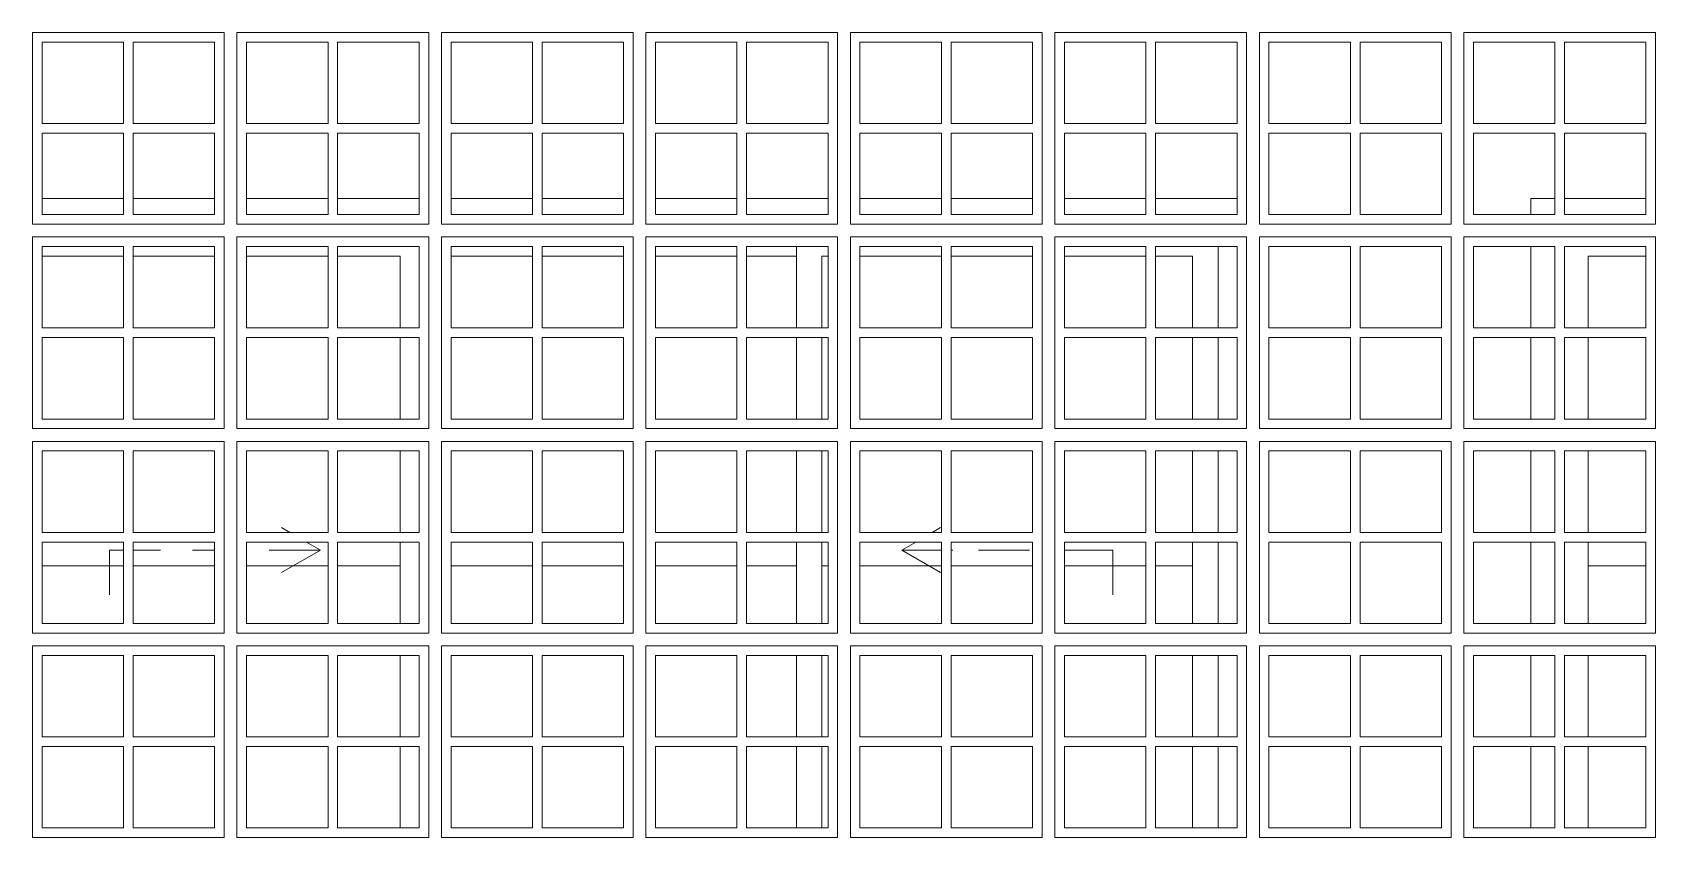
# Model space of a CAD drawing. Header units: metres. Extents: x -77 to 95, y 0 to 9.
# Drawn here: x -63.614 to -61.074, y 1.3 to 2.56 of the extents above; entities that cross this region are included whole.
import ezdxf

# ---------------------------------------------------------------- set-up
doc = ezdxf.new("R2010")
doc.units = ezdxf.units.M
doc.header["$MEASUREMENT"] = 0
doc.layers.add('Janelas Archicad_Caneta_No__241', color=7, linetype='Continuous', lineweight=13)
doc.layers.add('Janelas Archicad_Caneta_No__43', color=44, linetype='Continuous', lineweight=0)
doc.layers.add('Janelas Archicad_Caneta_No__9', color=7, linetype='Continuous', lineweight=5, true_color=0x020202)
doc.layers.add('Janelas Archicad_Caneta_No__97', color=7, linetype='Continuous', lineweight=5, true_color=0x6b6b6b)

msp = doc.modelspace()

# ---------------------------------------------------------------- linework, layer by layer
at = {"layer": 'Janelas Archicad_Caneta_No__241', "color": 7, "linetype": 'Continuous', "lineweight": 13}
for p, q in [((-63.599, 2.3), (-63.4715, 2.3)), ((-63.4565, 2.3), (-63.329, 2.3)), ((-63.279, 2.3), (-63.1515, 2.3)), ((-63.1365, 2.3), (-63.009, 2.3)), ((-62.959, 2.3), (-62.8315, 2.3)), ((-62.8165, 2.3), (-62.689, 2.3)), ((-62.639, 2.3), (-62.5115, 2.3)), ((-62.4965, 2.3), (-62.369, 2.3)), ((-62.319, 2.3), (-62.1915, 2.3)), ((-62.1765, 2.3), (-62.049, 2.3)), ((-61.999, 2.3), (-61.8715, 2.3)), ((-61.8565, 2.3), (-61.729, 2.3)), ((-61.2693, 2.275), (-61.2693, 2.3)), ((-61.2693, 2.3), (-61.2315, 2.3)), ((-61.2165, 2.3), (-61.089, 2.3)), ((-61.2693, 2.0975), (-61.2693, 2.225)), ((-61.2693, 1.955), (-61.2693, 2.0825)), ((-61.2693, 1.7775), (-61.2693, 1.905)), ((-61.2693, 1.635), (-61.2693, 1.7625)), ((-61.2693, 1.4575), (-61.2693, 1.585)), ((-61.2693, 1.315), (-61.2693, 1.4425))]:
    msp.add_line(p, q, dxfattribs=at)
at = {"layer": 'Janelas Archicad_Caneta_No__43', "color": 44, "linetype": 'Continuous', "lineweight": 0}
for p, q in [((-63.314, 2.56), (-63.614, 2.56)), ((-63.614, 2.56), (-63.614, 2.26)), ((-63.599, 2.4175), (-63.599, 2.545)), ((-63.599, 2.545), (-63.4715, 2.545)), ((-63.4715, 2.545), (-63.4715, 2.4175)), ((-63.4565, 2.4175), (-63.4565, 2.545)), ((-63.4565, 2.545), (-63.329, 2.545)), ((-63.329, 2.545), (-63.329, 2.4175)), ((-63.314, 2.26), (-63.314, 2.56)), ((-62.994, 2.56), (-63.294, 2.56)), ((-63.294, 2.56), (-63.294, 2.26)), ((-63.279, 2.4175), (-63.279, 2.545)), ((-63.279, 2.545), (-63.1515, 2.545)), ((-63.1515, 2.545), (-63.1515, 2.4175)), ((-63.1365, 2.4175), (-63.1365, 2.545)), ((-63.1365, 2.545), (-63.009, 2.545)), ((-63.009, 2.545), (-63.009, 2.4175)), ((-62.994, 2.26), (-62.994, 2.56)), ((-62.674, 2.56), (-62.974, 2.56)), ((-62.974, 2.56), (-62.974, 2.26)), ((-62.959, 2.4175), (-62.959, 2.545)), ((-62.959, 2.545), (-62.8315, 2.545)), ((-62.8315, 2.545), (-62.8315, 2.4175)), ((-62.8165, 2.4175), (-62.8165, 2.545)), ((-62.8165, 2.545), (-62.689, 2.545)), ((-62.689, 2.545), (-62.689, 2.4175)), ((-62.674, 2.26), (-62.674, 2.56)), ((-62.354, 2.56), (-62.654, 2.56)), ((-62.654, 2.56), (-62.654, 2.26)), ((-62.639, 2.4175), (-62.639, 2.545)), ((-62.639, 2.545), (-62.5115, 2.545)), ((-62.5115, 2.545), (-62.5115, 2.4175)), ((-62.4965, 2.4175), (-62.4965, 2.545)), ((-62.4965, 2.545), (-62.369, 2.545)), ((-62.369, 2.545), (-62.369, 2.4175)), ((-62.354, 2.26), (-62.354, 2.56)), ((-62.034, 2.56), (-62.334, 2.56)), ((-62.334, 2.56), (-62.334, 2.26)), ((-62.319, 2.4175), (-62.319, 2.545)), ((-62.319, 2.545), (-62.1915, 2.545)), ((-62.1915, 2.545), (-62.1915, 2.4175)), ((-62.1765, 2.4175), (-62.1765, 2.545)), ((-62.1765, 2.545), (-62.049, 2.545)), ((-62.049, 2.545), (-62.049, 2.4175)), ((-62.034, 2.26), (-62.034, 2.56)), ((-61.714, 2.56), (-62.014, 2.56)), ((-62.014, 2.56), (-62.014, 2.26)), ((-61.999, 2.4175), (-61.999, 2.545)), ((-61.999, 2.545), (-61.8715, 2.545)), ((-61.8715, 2.545), (-61.8715, 2.4175)), ((-61.8565, 2.4175), (-61.8565, 2.545)), ((-61.8565, 2.545), (-61.729, 2.545)), ((-61.729, 2.545), (-61.729, 2.4175)), ((-61.714, 2.26), (-61.714, 2.56)), ((-61.394, 2.56), (-61.694, 2.56)), ((-61.694, 2.56), (-61.694, 2.26)), ((-61.679, 2.4175), (-61.679, 2.545)), ((-61.679, 2.545), (-61.5515, 2.545)), ((-61.5515, 2.545), (-61.5515, 2.4175)), ((-61.5365, 2.4175), (-61.5365, 2.545)), ((-61.5365, 2.545), (-61.409, 2.545)), ((-61.409, 2.545), (-61.409, 2.4175)), ((-61.394, 2.26), (-61.394, 2.56)), ((-61.074, 2.56), (-61.374, 2.56)), ((-61.374, 2.56), (-61.374, 2.26)), ((-61.359, 2.4175), (-61.359, 2.545)), ((-61.359, 2.545), (-61.2315, 2.545)), ((-61.2315, 2.545), (-61.2315, 2.4175)), ((-61.2165, 2.4175), (-61.2165, 2.545)), ((-61.2165, 2.545), (-61.089, 2.545)), ((-61.089, 2.545), (-61.089, 2.4175)), ((-61.074, 2.26), (-61.074, 2.56)), ((-63.4715, 2.4175), (-63.599, 2.4175)), ((-63.329, 2.4175), (-63.4565, 2.4175)), ((-63.1515, 2.4175), (-63.279, 2.4175)), ((-63.009, 2.4175), (-63.1365, 2.4175)), ((-62.8315, 2.4175), (-62.959, 2.4175)), ((-62.689, 2.4175), (-62.8165, 2.4175)), ((-62.5115, 2.4175), (-62.639, 2.4175)), ((-62.369, 2.4175), (-62.4965, 2.4175)), ((-62.1915, 2.4175), (-62.319, 2.4175)), ((-62.049, 2.4175), (-62.1765, 2.4175)), ((-61.8715, 2.4175), (-61.999, 2.4175)), ((-61.729, 2.4175), (-61.8565, 2.4175)), ((-61.5515, 2.4175), (-61.679, 2.4175)), ((-61.409, 2.4175), (-61.5365, 2.4175)), ((-61.2315, 2.4175), (-61.359, 2.4175)), ((-61.089, 2.4175), (-61.2165, 2.4175)), ((-63.599, 2.275), (-63.599, 2.4025)), ((-63.599, 2.4025), (-63.4715, 2.4025)), ((-63.4715, 2.4025), (-63.4715, 2.275)), ((-63.4565, 2.275), (-63.4565, 2.4025)), ((-63.4565, 2.4025), (-63.329, 2.4025)), ((-63.329, 2.4025), (-63.329, 2.275)), ((-63.279, 2.275), (-63.279, 2.4025)), ((-63.279, 2.4025), (-63.1515, 2.4025)), ((-63.1515, 2.4025), (-63.1515, 2.275)), ((-63.1365, 2.275), (-63.1365, 2.4025)), ((-63.1365, 2.4025), (-63.009, 2.4025)), ((-63.009, 2.4025), (-63.009, 2.275)), ((-62.959, 2.275), (-62.959, 2.4025)), ((-62.959, 2.4025), (-62.8315, 2.4025)), ((-62.8315, 2.4025), (-62.8315, 2.275)), ((-62.8165, 2.275), (-62.8165, 2.4025)), ((-62.8165, 2.4025), (-62.689, 2.4025)), ((-62.689, 2.4025), (-62.689, 2.275)), ((-62.639, 2.275), (-62.639, 2.4025)), ((-62.639, 2.4025), (-62.5115, 2.4025)), ((-62.5115, 2.4025), (-62.5115, 2.275)), ((-62.4965, 2.275), (-62.4965, 2.4025)), ((-62.4965, 2.4025), (-62.369, 2.4025)), ((-62.369, 2.4025), (-62.369, 2.275)), ((-62.319, 2.275), (-62.319, 2.4025)), ((-62.319, 2.4025), (-62.1915, 2.4025)), ((-62.1915, 2.4025), (-62.1915, 2.275)), ((-62.1765, 2.275), (-62.1765, 2.4025)), ((-62.1765, 2.4025), (-62.049, 2.4025)), ((-62.049, 2.4025), (-62.049, 2.275)), ((-61.999, 2.275), (-61.999, 2.4025)), ((-61.999, 2.4025), (-61.8715, 2.4025)), ((-61.8715, 2.4025), (-61.8715, 2.275)), ((-61.8565, 2.275), (-61.8565, 2.4025)), ((-61.8565, 2.4025), (-61.729, 2.4025)), ((-61.729, 2.4025), (-61.729, 2.275)), ((-61.679, 2.275), (-61.679, 2.4025)), ((-61.679, 2.4025), (-61.5515, 2.4025)), ((-61.5515, 2.4025), (-61.5515, 2.275)), ((-61.5365, 2.275), (-61.5365, 2.4025)), ((-61.5365, 2.4025), (-61.409, 2.4025)), ((-61.409, 2.4025), (-61.409, 2.275)), ((-61.359, 2.275), (-61.359, 2.4025)), ((-61.359, 2.4025), (-61.2315, 2.4025)), ((-61.2315, 2.4025), (-61.2315, 2.275)), ((-61.2165, 2.275), (-61.2165, 2.4025)), ((-61.2165, 2.4025), (-61.089, 2.4025)), ((-61.089, 2.4025), (-61.089, 2.275)), ((-63.4715, 2.275), (-63.599, 2.275)), ((-63.329, 2.275), (-63.4565, 2.275)), ((-63.1515, 2.275), (-63.279, 2.275)), ((-63.009, 2.275), (-63.1365, 2.275)), ((-62.8315, 2.275), (-62.959, 2.275)), ((-62.689, 2.275), (-62.8165, 2.275)), ((-62.5115, 2.275), (-62.639, 2.275)), ((-62.369, 2.275), (-62.4965, 2.275)), ((-62.1915, 2.275), (-62.319, 2.275)), ((-62.049, 2.275), (-62.1765, 2.275)), ((-61.8715, 2.275), (-61.999, 2.275)), ((-61.729, 2.275), (-61.8565, 2.275)), ((-61.5515, 2.275), (-61.679, 2.275)), ((-61.409, 2.275), (-61.5365, 2.275)), ((-61.2315, 2.275), (-61.359, 2.275)), ((-61.089, 2.275), (-61.2165, 2.275)), ((-63.614, 2.26), (-63.314, 2.26)), ((-63.314, 2.24), (-63.614, 2.24)), ((-63.614, 2.24), (-63.614, 1.94)), ((-63.314, 1.94), (-63.314, 2.24)), ((-63.294, 2.26), (-62.994, 2.26)), ((-62.994, 2.24), (-63.294, 2.24)), ((-63.294, 2.24), (-63.294, 1.94)), ((-62.994, 1.94), (-62.994, 2.24)), ((-62.974, 2.26), (-62.674, 2.26)), ((-62.674, 2.24), (-62.974, 2.24)), ((-62.974, 2.24), (-62.974, 1.94)), ((-62.674, 1.94), (-62.674, 2.24)), ((-62.654, 2.26), (-62.354, 2.26)), ((-62.354, 2.24), (-62.654, 2.24)), ((-62.654, 2.24), (-62.654, 1.94)), ((-62.354, 1.94), (-62.354, 2.24)), ((-62.334, 2.26), (-62.034, 2.26)), ((-62.034, 2.24), (-62.334, 2.24)), ((-62.334, 2.24), (-62.334, 1.94)), ((-62.034, 1.94), (-62.034, 2.24)), ((-62.014, 2.26), (-61.714, 2.26)), ((-61.714, 2.24), (-62.014, 2.24)), ((-62.014, 2.24), (-62.014, 1.94)), ((-61.714, 1.94), (-61.714, 2.24)), ((-61.694, 2.26), (-61.394, 2.26)), ((-61.394, 2.24), (-61.694, 2.24)), ((-61.694, 2.24), (-61.694, 1.94)), ((-61.394, 1.94), (-61.394, 2.24)), ((-61.374, 2.26), (-61.074, 2.26)), ((-61.074, 2.24), (-61.374, 2.24)), ((-61.374, 2.24), (-61.374, 1.94)), ((-61.074, 1.94), (-61.074, 2.24)), ((-63.599, 2.0975), (-63.599, 2.225)), ((-63.599, 2.225), (-63.4715, 2.225)), ((-63.4715, 2.225), (-63.4715, 2.0975)), ((-63.4565, 2.0975), (-63.4565, 2.225)), ((-63.4565, 2.225), (-63.329, 2.225)), ((-63.329, 2.225), (-63.329, 2.0975)), ((-63.279, 2.0975), (-63.279, 2.225)), ((-63.279, 2.225), (-63.1515, 2.225)), ((-63.1515, 2.225), (-63.1515, 2.0975)), ((-63.1365, 2.0975), (-63.1365, 2.225)), ((-63.1365, 2.225), (-63.009, 2.225)), ((-63.009, 2.225), (-63.009, 2.0975)), ((-62.959, 2.0975), (-62.959, 2.225)), ((-62.959, 2.225), (-62.8315, 2.225)), ((-62.8315, 2.225), (-62.8315, 2.0975)), ((-62.8165, 2.0975), (-62.8165, 2.225)), ((-62.8165, 2.225), (-62.689, 2.225)), ((-62.689, 2.225), (-62.689, 2.0975)), ((-62.639, 2.0975), (-62.639, 2.225)), ((-62.639, 2.225), (-62.5115, 2.225)), ((-62.5115, 2.225), (-62.5115, 2.0975)), ((-62.4965, 2.0975), (-62.4965, 2.225)), ((-62.4965, 2.225), (-62.369, 2.225)), ((-62.369, 2.225), (-62.369, 2.0975)), ((-62.319, 2.0975), (-62.319, 2.225)), ((-62.319, 2.225), (-62.1915, 2.225)), ((-62.1915, 2.225), (-62.1915, 2.0975)), ((-62.1765, 2.0975), (-62.1765, 2.225)), ((-62.1765, 2.225), (-62.049, 2.225)), ((-62.049, 2.225), (-62.049, 2.0975)), ((-61.999, 2.0975), (-61.999, 2.225)), ((-61.999, 2.225), (-61.8715, 2.225)), ((-61.8715, 2.225), (-61.8715, 2.0975)), ((-61.8565, 2.0975), (-61.8565, 2.225)), ((-61.8565, 2.225), (-61.729, 2.225)), ((-61.729, 2.225), (-61.729, 2.0975)), ((-61.679, 2.0975), (-61.679, 2.225)), ((-61.679, 2.225), (-61.5515, 2.225)), ((-61.5515, 2.225), (-61.5515, 2.0975)), ((-61.5365, 2.0975), (-61.5365, 2.225)), ((-61.5365, 2.225), (-61.409, 2.225)), ((-61.409, 2.225), (-61.409, 2.0975)), ((-61.359, 2.0975), (-61.359, 2.225)), ((-61.359, 2.225), (-61.2315, 2.225)), ((-61.2315, 2.225), (-61.2315, 2.0975)), ((-61.2165, 2.0975), (-61.2165, 2.225)), ((-61.2165, 2.225), (-61.089, 2.225)), ((-61.089, 2.225), (-61.089, 2.0975)), ((-63.4715, 2.0975), (-63.599, 2.0975)), ((-63.329, 2.0975), (-63.4565, 2.0975)), ((-63.1515, 2.0975), (-63.279, 2.0975)), ((-63.009, 2.0975), (-63.1365, 2.0975)), ((-62.8315, 2.0975), (-62.959, 2.0975)), ((-62.689, 2.0975), (-62.8165, 2.0975)), ((-62.5115, 2.0975), (-62.639, 2.0975)), ((-62.369, 2.0975), (-62.4965, 2.0975)), ((-62.1915, 2.0975), (-62.319, 2.0975)), ((-62.049, 2.0975), (-62.1765, 2.0975)), ((-61.8715, 2.0975), (-61.999, 2.0975)), ((-61.729, 2.0975), (-61.8565, 2.0975)), ((-61.5515, 2.0975), (-61.679, 2.0975)), ((-61.409, 2.0975), (-61.5365, 2.0975)), ((-61.2315, 2.0975), (-61.359, 2.0975)), ((-61.089, 2.0975), (-61.2165, 2.0975)), ((-63.599, 1.955), (-63.599, 2.0825)), ((-63.599, 2.0825), (-63.4715, 2.0825)), ((-63.4715, 2.0825), (-63.4715, 1.955)), ((-63.4565, 1.955), (-63.4565, 2.0825)), ((-63.4565, 2.0825), (-63.329, 2.0825)), ((-63.329, 2.0825), (-63.329, 1.955)), ((-63.279, 1.955), (-63.279, 2.0825)), ((-63.279, 2.0825), (-63.1515, 2.0825)), ((-63.1515, 2.0825), (-63.1515, 1.955)), ((-63.1365, 1.955), (-63.1365, 2.0825)), ((-63.1365, 2.0825), (-63.009, 2.0825)), ((-63.009, 2.0825), (-63.009, 1.955)), ((-62.959, 1.955), (-62.959, 2.0825)), ((-62.959, 2.0825), (-62.8315, 2.0825)), ((-62.8315, 2.0825), (-62.8315, 1.955)), ((-62.8165, 1.955), (-62.8165, 2.0825)), ((-62.8165, 2.0825), (-62.689, 2.0825)), ((-62.689, 2.0825), (-62.689, 1.955)), ((-62.639, 1.955), (-62.639, 2.0825)), ((-62.639, 2.0825), (-62.5115, 2.0825)), ((-62.5115, 2.0825), (-62.5115, 1.955)), ((-62.4965, 1.955), (-62.4965, 2.0825)), ((-62.4965, 2.0825), (-62.369, 2.0825)), ((-62.369, 2.0825), (-62.369, 1.955)), ((-62.319, 1.955), (-62.319, 2.0825)), ((-62.319, 2.0825), (-62.1915, 2.0825)), ((-62.1915, 2.0825), (-62.1915, 1.955)), ((-62.1765, 1.955), (-62.1765, 2.0825)), ((-62.1765, 2.0825), (-62.049, 2.0825)), ((-62.049, 2.0825), (-62.049, 1.955)), ((-61.999, 1.955), (-61.999, 2.0825)), ((-61.999, 2.0825), (-61.8715, 2.0825)), ((-61.8715, 2.0825), (-61.8715, 1.955)), ((-61.8565, 1.955), (-61.8565, 2.0825)), ((-61.8565, 2.0825), (-61.729, 2.0825)), ((-61.729, 2.0825), (-61.729, 1.955)), ((-61.679, 1.955), (-61.679, 2.0825)), ((-61.679, 2.0825), (-61.5515, 2.0825)), ((-61.5515, 2.0825), (-61.5515, 1.955)), ((-61.5365, 1.955), (-61.5365, 2.0825)), ((-61.5365, 2.0825), (-61.409, 2.0825)), ((-61.409, 2.0825), (-61.409, 1.955)), ((-61.359, 1.955), (-61.359, 2.0825)), ((-61.359, 2.0825), (-61.2315, 2.0825)), ((-61.2315, 2.0825), (-61.2315, 1.955)), ((-61.2165, 1.955), (-61.2165, 2.0825)), ((-61.2165, 2.0825), (-61.089, 2.0825)), ((-61.089, 2.0825), (-61.089, 1.955)), ((-63.614, 1.94), (-63.314, 1.94)), ((-63.4715, 1.955), (-63.599, 1.955)), ((-63.329, 1.955), (-63.4565, 1.955)), ((-63.294, 1.94), (-62.994, 1.94)), ((-63.1515, 1.955), (-63.279, 1.955)), ((-63.009, 1.955), (-63.1365, 1.955)), ((-62.974, 1.94), (-62.674, 1.94)), ((-62.8315, 1.955), (-62.959, 1.955)), ((-62.689, 1.955), (-62.8165, 1.955)), ((-62.654, 1.94), (-62.354, 1.94)), ((-62.5115, 1.955), (-62.639, 1.955)), ((-62.369, 1.955), (-62.4965, 1.955)), ((-62.334, 1.94), (-62.034, 1.94)), ((-62.1915, 1.955), (-62.319, 1.955)), ((-62.049, 1.955), (-62.1765, 1.955)), ((-62.014, 1.94), (-61.714, 1.94)), ((-61.8715, 1.955), (-61.999, 1.955)), ((-61.729, 1.955), (-61.8565, 1.955)), ((-61.694, 1.94), (-61.394, 1.94)), ((-61.5515, 1.955), (-61.679, 1.955)), ((-61.409, 1.955), (-61.5365, 1.955)), ((-61.374, 1.94), (-61.074, 1.94)), ((-61.2315, 1.955), (-61.359, 1.955)), ((-61.089, 1.955), (-61.2165, 1.955)), ((-63.314, 1.92), (-63.614, 1.92)), ((-63.614, 1.92), (-63.614, 1.62)), ((-63.599, 1.7775), (-63.599, 1.905)), ((-63.599, 1.905), (-63.4715, 1.905)), ((-63.4715, 1.905), (-63.4715, 1.7775)), ((-63.4565, 1.7775), (-63.4565, 1.905)), ((-63.4565, 1.905), (-63.329, 1.905)), ((-63.329, 1.905), (-63.329, 1.7775)), ((-63.314, 1.62), (-63.314, 1.92)), ((-62.994, 1.92), (-63.294, 1.92)), ((-63.294, 1.92), (-63.294, 1.62)), ((-63.279, 1.7775), (-63.279, 1.905)), ((-63.279, 1.905), (-63.1515, 1.905)), ((-63.1515, 1.905), (-63.1515, 1.7775)), ((-63.1365, 1.7775), (-63.1365, 1.905)), ((-63.1365, 1.905), (-63.009, 1.905)), ((-63.009, 1.905), (-63.009, 1.7775)), ((-62.994, 1.62), (-62.994, 1.92)), ((-62.674, 1.92), (-62.974, 1.92)), ((-62.974, 1.92), (-62.974, 1.62)), ((-62.959, 1.7775), (-62.959, 1.905)), ((-62.959, 1.905), (-62.8315, 1.905)), ((-62.8315, 1.905), (-62.8315, 1.7775)), ((-62.8165, 1.7775), (-62.8165, 1.905)), ((-62.8165, 1.905), (-62.689, 1.905)), ((-62.689, 1.905), (-62.689, 1.7775)), ((-62.674, 1.62), (-62.674, 1.92)), ((-62.354, 1.92), (-62.654, 1.92)), ((-62.654, 1.92), (-62.654, 1.62)), ((-62.639, 1.7775), (-62.639, 1.905)), ((-62.639, 1.905), (-62.5115, 1.905)), ((-62.5115, 1.905), (-62.5115, 1.7775)), ((-62.4965, 1.7775), (-62.4965, 1.905)), ((-62.4965, 1.905), (-62.369, 1.905)), ((-62.369, 1.905), (-62.369, 1.7775)), ((-62.354, 1.62), (-62.354, 1.92)), ((-62.034, 1.92), (-62.334, 1.92)), ((-62.334, 1.92), (-62.334, 1.62)), ((-62.319, 1.7775), (-62.319, 1.905)), ((-62.319, 1.905), (-62.1915, 1.905)), ((-62.1915, 1.905), (-62.1915, 1.7775)), ((-62.1765, 1.7775), (-62.1765, 1.905)), ((-62.1765, 1.905), (-62.049, 1.905)), ((-62.049, 1.905), (-62.049, 1.7775)), ((-62.034, 1.62), (-62.034, 1.92)), ((-61.714, 1.92), (-62.014, 1.92)), ((-62.014, 1.92), (-62.014, 1.62)), ((-61.999, 1.7775), (-61.999, 1.905)), ((-61.999, 1.905), (-61.8715, 1.905)), ((-61.8715, 1.905), (-61.8715, 1.7775)), ((-61.8565, 1.7775), (-61.8565, 1.905)), ((-61.8565, 1.905), (-61.729, 1.905)), ((-61.729, 1.905), (-61.729, 1.7775)), ((-61.714, 1.62), (-61.714, 1.92)), ((-61.394, 1.92), (-61.694, 1.92)), ((-61.694, 1.92), (-61.694, 1.62)), ((-61.679, 1.7775), (-61.679, 1.905)), ((-61.679, 1.905), (-61.5515, 1.905)), ((-61.5515, 1.905), (-61.5515, 1.7775)), ((-61.5365, 1.7775), (-61.5365, 1.905)), ((-61.5365, 1.905), (-61.409, 1.905)), ((-61.409, 1.905), (-61.409, 1.7775)), ((-61.394, 1.62), (-61.394, 1.92)), ((-61.074, 1.92), (-61.374, 1.92)), ((-61.374, 1.92), (-61.374, 1.62)), ((-61.359, 1.7775), (-61.359, 1.905)), ((-61.359, 1.905), (-61.2315, 1.905)), ((-61.2315, 1.905), (-61.2315, 1.7775)), ((-61.2165, 1.7775), (-61.2165, 1.905)), ((-61.2165, 1.905), (-61.089, 1.905)), ((-61.089, 1.905), (-61.089, 1.7775)), ((-61.074, 1.62), (-61.074, 1.92)), ((-63.4715, 1.7775), (-63.599, 1.7775)), ((-63.599, 1.635), (-63.599, 1.7625)), ((-63.599, 1.7625), (-63.4715, 1.7625)), ((-63.4715, 1.7625), (-63.4715, 1.635)), ((-63.329, 1.7775), (-63.4565, 1.7775)), ((-63.4565, 1.635), (-63.4565, 1.7625)), ((-63.4565, 1.7625), (-63.329, 1.7625)), ((-63.329, 1.7625), (-63.329, 1.635)), ((-63.1515, 1.7775), (-63.279, 1.7775)), ((-63.279, 1.635), (-63.279, 1.7625)), ((-63.279, 1.7625), (-63.1515, 1.7625)), ((-63.1515, 1.7625), (-63.1515, 1.635)), ((-63.009, 1.7775), (-63.1365, 1.7775)), ((-63.1365, 1.635), (-63.1365, 1.7625)), ((-63.1365, 1.7625), (-63.009, 1.7625)), ((-63.009, 1.7625), (-63.009, 1.635)), ((-62.8315, 1.7775), (-62.959, 1.7775)), ((-62.959, 1.635), (-62.959, 1.7625)), ((-62.959, 1.7625), (-62.8315, 1.7625)), ((-62.8315, 1.7625), (-62.8315, 1.635)), ((-62.689, 1.7775), (-62.8165, 1.7775)), ((-62.8165, 1.635), (-62.8165, 1.7625)), ((-62.8165, 1.7625), (-62.689, 1.7625)), ((-62.689, 1.7625), (-62.689, 1.635)), ((-62.5115, 1.7775), (-62.639, 1.7775)), ((-62.639, 1.635), (-62.639, 1.7625)), ((-62.639, 1.7625), (-62.5115, 1.7625)), ((-62.5115, 1.7625), (-62.5115, 1.635)), ((-62.369, 1.7775), (-62.4965, 1.7775)), ((-62.4965, 1.635), (-62.4965, 1.7625)), ((-62.4965, 1.7625), (-62.369, 1.7625)), ((-62.369, 1.7625), (-62.369, 1.635)), ((-62.1915, 1.7775), (-62.319, 1.7775)), ((-62.319, 1.635), (-62.319, 1.7625)), ((-62.319, 1.7625), (-62.1915, 1.7625)), ((-62.1915, 1.7625), (-62.1915, 1.635)), ((-62.049, 1.7775), (-62.1765, 1.7775)), ((-62.1765, 1.635), (-62.1765, 1.7625)), ((-62.1765, 1.7625), (-62.049, 1.7625)), ((-62.049, 1.7625), (-62.049, 1.635)), ((-61.8715, 1.7775), (-61.999, 1.7775)), ((-61.999, 1.635), (-61.999, 1.7625)), ((-61.999, 1.7625), (-61.8715, 1.7625)), ((-61.8715, 1.7625), (-61.8715, 1.635)), ((-61.729, 1.7775), (-61.8565, 1.7775)), ((-61.8565, 1.635), (-61.8565, 1.7625)), ((-61.8565, 1.7625), (-61.729, 1.7625)), ((-61.729, 1.7625), (-61.729, 1.635)), ((-61.5515, 1.7775), (-61.679, 1.7775)), ((-61.679, 1.635), (-61.679, 1.7625)), ((-61.679, 1.7625), (-61.5515, 1.7625)), ((-61.5515, 1.7625), (-61.5515, 1.635)), ((-61.409, 1.7775), (-61.5365, 1.7775)), ((-61.5365, 1.635), (-61.5365, 1.7625)), ((-61.5365, 1.7625), (-61.409, 1.7625)), ((-61.409, 1.7625), (-61.409, 1.635)), ((-61.2315, 1.7775), (-61.359, 1.7775)), ((-61.359, 1.635), (-61.359, 1.7625)), ((-61.359, 1.7625), (-61.2315, 1.7625)), ((-61.2315, 1.7625), (-61.2315, 1.635)), ((-61.089, 1.7775), (-61.2165, 1.7775)), ((-61.2165, 1.635), (-61.2165, 1.7625)), ((-61.2165, 1.7625), (-61.089, 1.7625)), ((-61.089, 1.7625), (-61.089, 1.635)), ((-63.4715, 1.635), (-63.599, 1.635)), ((-63.329, 1.635), (-63.4565, 1.635)), ((-63.1515, 1.635), (-63.279, 1.635)), ((-63.009, 1.635), (-63.1365, 1.635)), ((-62.8315, 1.635), (-62.959, 1.635)), ((-62.689, 1.635), (-62.8165, 1.635)), ((-62.5115, 1.635), (-62.639, 1.635)), ((-62.369, 1.635), (-62.4965, 1.635)), ((-62.1915, 1.635), (-62.319, 1.635)), ((-62.049, 1.635), (-62.1765, 1.635)), ((-61.8715, 1.635), (-61.999, 1.635)), ((-61.729, 1.635), (-61.8565, 1.635)), ((-61.5515, 1.635), (-61.679, 1.635)), ((-61.409, 1.635), (-61.5365, 1.635)), ((-61.2315, 1.635), (-61.359, 1.635)), ((-61.089, 1.635), (-61.2165, 1.635)), ((-63.614, 1.62), (-63.314, 1.62)), ((-63.294, 1.62), (-62.994, 1.62)), ((-62.974, 1.62), (-62.674, 1.62)), ((-62.654, 1.62), (-62.354, 1.62)), ((-62.334, 1.62), (-62.034, 1.62)), ((-62.014, 1.62), (-61.714, 1.62)), ((-61.694, 1.62), (-61.394, 1.62)), ((-61.374, 1.62), (-61.074, 1.62)), ((-63.314, 1.6), (-63.614, 1.6)), ((-63.614, 1.6), (-63.614, 1.3)), ((-63.599, 1.4575), (-63.599, 1.585)), ((-63.599, 1.585), (-63.4715, 1.585)), ((-63.4715, 1.585), (-63.4715, 1.4575)), ((-63.4565, 1.4575), (-63.4565, 1.585)), ((-63.4565, 1.585), (-63.329, 1.585)), ((-63.329, 1.585), (-63.329, 1.4575)), ((-63.314, 1.3), (-63.314, 1.6)), ((-62.994, 1.6), (-63.294, 1.6)), ((-63.294, 1.6), (-63.294, 1.3)), ((-63.279, 1.4575), (-63.279, 1.585)), ((-63.279, 1.585), (-63.1515, 1.585)), ((-63.1515, 1.585), (-63.1515, 1.4575)), ((-63.1365, 1.4575), (-63.1365, 1.585)), ((-63.1365, 1.585), (-63.009, 1.585)), ((-63.009, 1.585), (-63.009, 1.4575)), ((-62.994, 1.3), (-62.994, 1.6)), ((-62.674, 1.6), (-62.974, 1.6)), ((-62.974, 1.6), (-62.974, 1.3)), ((-62.959, 1.4575), (-62.959, 1.585)), ((-62.959, 1.585), (-62.8315, 1.585)), ((-62.8315, 1.585), (-62.8315, 1.4575)), ((-62.8165, 1.4575), (-62.8165, 1.585)), ((-62.8165, 1.585), (-62.689, 1.585)), ((-62.689, 1.585), (-62.689, 1.4575)), ((-62.674, 1.3), (-62.674, 1.6)), ((-62.354, 1.6), (-62.654, 1.6)), ((-62.654, 1.6), (-62.654, 1.3)), ((-62.639, 1.4575), (-62.639, 1.585)), ((-62.639, 1.585), (-62.5115, 1.585)), ((-62.5115, 1.585), (-62.5115, 1.4575)), ((-62.4965, 1.4575), (-62.4965, 1.585)), ((-62.4965, 1.585), (-62.369, 1.585)), ((-62.369, 1.585), (-62.369, 1.4575)), ((-62.354, 1.3), (-62.354, 1.6)), ((-62.034, 1.6), (-62.334, 1.6)), ((-62.334, 1.6), (-62.334, 1.3)), ((-62.319, 1.4575), (-62.319, 1.585)), ((-62.319, 1.585), (-62.1915, 1.585)), ((-62.1915, 1.585), (-62.1915, 1.4575)), ((-62.1765, 1.4575), (-62.1765, 1.585)), ((-62.1765, 1.585), (-62.049, 1.585)), ((-62.049, 1.585), (-62.049, 1.4575)), ((-62.034, 1.3), (-62.034, 1.6)), ((-61.714, 1.6), (-62.014, 1.6)), ((-62.014, 1.6), (-62.014, 1.3)), ((-61.999, 1.4575), (-61.999, 1.585)), ((-61.999, 1.585), (-61.8715, 1.585)), ((-61.8715, 1.585), (-61.8715, 1.4575)), ((-61.8565, 1.4575), (-61.8565, 1.585)), ((-61.8565, 1.585), (-61.729, 1.585)), ((-61.729, 1.585), (-61.729, 1.4575)), ((-61.714, 1.3), (-61.714, 1.6)), ((-61.394, 1.6), (-61.694, 1.6)), ((-61.694, 1.6), (-61.694, 1.3)), ((-61.679, 1.4575), (-61.679, 1.585)), ((-61.679, 1.585), (-61.5515, 1.585)), ((-61.5515, 1.585), (-61.5515, 1.4575)), ((-61.5365, 1.4575), (-61.5365, 1.585)), ((-61.5365, 1.585), (-61.409, 1.585)), ((-61.409, 1.585), (-61.409, 1.4575)), ((-61.394, 1.3), (-61.394, 1.6)), ((-61.074, 1.6), (-61.374, 1.6)), ((-61.374, 1.6), (-61.374, 1.3)), ((-61.359, 1.4575), (-61.359, 1.585)), ((-61.359, 1.585), (-61.2315, 1.585)), ((-61.2315, 1.585), (-61.2315, 1.4575)), ((-61.2165, 1.4575), (-61.2165, 1.585)), ((-61.2165, 1.585), (-61.089, 1.585)), ((-61.089, 1.585), (-61.089, 1.4575)), ((-61.074, 1.3), (-61.074, 1.6)), ((-63.4715, 1.4575), (-63.599, 1.4575)), ((-63.329, 1.4575), (-63.4565, 1.4575)), ((-63.1515, 1.4575), (-63.279, 1.4575)), ((-63.009, 1.4575), (-63.1365, 1.4575)), ((-62.8315, 1.4575), (-62.959, 1.4575)), ((-62.689, 1.4575), (-62.8165, 1.4575)), ((-62.5115, 1.4575), (-62.639, 1.4575)), ((-62.369, 1.4575), (-62.4965, 1.4575)), ((-62.1915, 1.4575), (-62.319, 1.4575)), ((-62.049, 1.4575), (-62.1765, 1.4575)), ((-61.8715, 1.4575), (-61.999, 1.4575)), ((-61.729, 1.4575), (-61.8565, 1.4575)), ((-61.5515, 1.4575), (-61.679, 1.4575)), ((-61.409, 1.4575), (-61.5365, 1.4575)), ((-61.2315, 1.4575), (-61.359, 1.4575)), ((-61.089, 1.4575), (-61.2165, 1.4575)), ((-63.599, 1.315), (-63.599, 1.4425)), ((-63.599, 1.4425), (-63.4715, 1.4425)), ((-63.4715, 1.4425), (-63.4715, 1.315)), ((-63.4565, 1.315), (-63.4565, 1.4425)), ((-63.4565, 1.4425), (-63.329, 1.4425)), ((-63.329, 1.4425), (-63.329, 1.315)), ((-63.279, 1.315), (-63.279, 1.4425)), ((-63.279, 1.4425), (-63.1515, 1.4425)), ((-63.1515, 1.4425), (-63.1515, 1.315)), ((-63.1365, 1.315), (-63.1365, 1.4425)), ((-63.1365, 1.4425), (-63.009, 1.4425)), ((-63.009, 1.4425), (-63.009, 1.315)), ((-62.959, 1.315), (-62.959, 1.4425)), ((-62.959, 1.4425), (-62.8315, 1.4425)), ((-62.8315, 1.4425), (-62.8315, 1.315)), ((-62.8165, 1.315), (-62.8165, 1.4425)), ((-62.8165, 1.4425), (-62.689, 1.4425)), ((-62.689, 1.4425), (-62.689, 1.315)), ((-62.639, 1.315), (-62.639, 1.4425)), ((-62.639, 1.4425), (-62.5115, 1.4425)), ((-62.5115, 1.4425), (-62.5115, 1.315)), ((-62.4965, 1.315), (-62.4965, 1.4425)), ((-62.4965, 1.4425), (-62.369, 1.4425)), ((-62.369, 1.4425), (-62.369, 1.315)), ((-62.319, 1.315), (-62.319, 1.4425)), ((-62.319, 1.4425), (-62.1915, 1.4425)), ((-62.1915, 1.4425), (-62.1915, 1.315)), ((-62.1765, 1.315), (-62.1765, 1.4425)), ((-62.1765, 1.4425), (-62.049, 1.4425)), ((-62.049, 1.4425), (-62.049, 1.315)), ((-61.999, 1.315), (-61.999, 1.4425)), ((-61.999, 1.4425), (-61.8715, 1.4425)), ((-61.8715, 1.4425), (-61.8715, 1.315)), ((-61.8565, 1.315), (-61.8565, 1.4425)), ((-61.8565, 1.4425), (-61.729, 1.4425)), ((-61.729, 1.4425), (-61.729, 1.315)), ((-61.679, 1.315), (-61.679, 1.4425)), ((-61.679, 1.4425), (-61.5515, 1.4425)), ((-61.5515, 1.4425), (-61.5515, 1.315)), ((-61.5365, 1.315), (-61.5365, 1.4425)), ((-61.5365, 1.4425), (-61.409, 1.4425)), ((-61.409, 1.4425), (-61.409, 1.315)), ((-61.359, 1.315), (-61.359, 1.4425)), ((-61.359, 1.4425), (-61.2315, 1.4425)), ((-61.2315, 1.4425), (-61.2315, 1.315)), ((-61.2165, 1.315), (-61.2165, 1.4425)), ((-61.2165, 1.4425), (-61.089, 1.4425)), ((-61.089, 1.4425), (-61.089, 1.315)), ((-63.614, 1.3), (-63.314, 1.3)), ((-63.4715, 1.315), (-63.599, 1.315)), ((-63.329, 1.315), (-63.4565, 1.315)), ((-63.294, 1.3), (-62.994, 1.3)), ((-63.1515, 1.315), (-63.279, 1.315)), ((-63.009, 1.315), (-63.1365, 1.315)), ((-62.974, 1.3), (-62.674, 1.3)), ((-62.8315, 1.315), (-62.959, 1.315)), ((-62.689, 1.315), (-62.8165, 1.315)), ((-62.654, 1.3), (-62.354, 1.3)), ((-62.5115, 1.315), (-62.639, 1.315)), ((-62.369, 1.315), (-62.4965, 1.315)), ((-62.334, 1.3), (-62.034, 1.3)), ((-62.1915, 1.315), (-62.319, 1.315)), ((-62.049, 1.315), (-62.1765, 1.315)), ((-62.014, 1.3), (-61.714, 1.3)), ((-61.8715, 1.315), (-61.999, 1.315)), ((-61.729, 1.315), (-61.8565, 1.315)), ((-61.694, 1.3), (-61.394, 1.3)), ((-61.5515, 1.315), (-61.679, 1.315)), ((-61.409, 1.315), (-61.5365, 1.315)), ((-61.374, 1.3), (-61.074, 1.3)), ((-61.2315, 1.315), (-61.359, 1.315)), ((-61.089, 1.315), (-61.2165, 1.315))]:
    msp.add_line(p, q, dxfattribs=at)
at = {"layer": 'Janelas Archicad_Caneta_No__9', "color": 18, "linetype": 'Continuous', "lineweight": 5, "true_color": 0x020202}
for p, q in [((-63.599, 2.21), (-63.4715, 2.21)), ((-63.4565, 2.21), (-63.329, 2.21)), ((-63.279, 2.21), (-63.1515, 2.21)), ((-63.1365, 2.21), (-63.0385, 2.21)), ((-63.0385, 2.21), (-63.0385, 2.0975)), ((-62.959, 2.21), (-62.8315, 2.21)), ((-62.8165, 2.21), (-62.689, 2.21)), ((-62.639, 2.21), (-62.5115, 2.21)), ((-62.4965, 2.21), (-62.4185, 2.21)), ((-62.4185, 2.225), (-62.4185, 2.21)), ((-62.4185, 2.21), (-62.4185, 2.0975)), ((-62.3785, 2.0975), (-62.3785, 2.21)), ((-62.3785, 2.21), (-62.369, 2.21)), ((-62.319, 2.21), (-62.1915, 2.21)), ((-62.1765, 2.21), (-62.049, 2.21)), ((-61.999, 2.21), (-61.8715, 2.21)), ((-61.8565, 2.21), (-61.7985, 2.21)), ((-61.7985, 2.21), (-61.7985, 2.0975)), ((-61.7585, 2.21), (-61.7585, 2.225)), ((-61.7585, 2.0975), (-61.7585, 2.21)), ((-61.1793, 2.0975), (-61.1793, 2.21)), ((-61.1793, 2.21), (-61.089, 2.21)), ((-63.0385, 2.0825), (-63.0385, 1.955)), ((-62.4185, 2.0825), (-62.4185, 1.955)), ((-62.3785, 1.955), (-62.3785, 2.0825)), ((-61.7985, 2.0825), (-61.7985, 1.955)), ((-61.7585, 1.955), (-61.7585, 2.0825)), ((-61.1793, 1.955), (-61.1793, 2.0825)), ((-63.0385, 1.905), (-63.0385, 1.7775)), ((-62.4185, 1.905), (-62.4185, 1.7775)), ((-62.3785, 1.7775), (-62.3785, 1.905)), ((-61.7985, 1.905), (-61.7985, 1.7775)), ((-61.7585, 1.7775), (-61.7585, 1.905)), ((-61.1793, 1.7775), (-61.1793, 1.905)), ((-63.0385, 1.7625), (-63.0385, 1.635)), ((-62.4185, 1.7625), (-62.4185, 1.635)), ((-62.3785, 1.635), (-62.3785, 1.7625)), ((-61.7985, 1.7625), (-61.7985, 1.635)), ((-61.7585, 1.635), (-61.7585, 1.7625)), ((-61.1793, 1.635), (-61.1793, 1.7625)), ((-63.599, 1.725), (-63.4715, 1.725)), ((-63.4565, 1.725), (-63.329, 1.725)), ((-63.279, 1.725), (-63.1515, 1.725)), ((-63.1365, 1.725), (-63.0385, 1.725)), ((-62.959, 1.725), (-62.8315, 1.725)), ((-62.8165, 1.725), (-62.689, 1.725)), ((-62.639, 1.725), (-62.5115, 1.725)), ((-62.4965, 1.725), (-62.4185, 1.725)), ((-62.3785, 1.725), (-62.369, 1.725)), ((-62.319, 1.725), (-62.1915, 1.725)), ((-62.1765, 1.725), (-62.049, 1.725)), ((-61.999, 1.725), (-61.8715, 1.725)), ((-61.8565, 1.725), (-61.7985, 1.725)), ((-61.1793, 1.725), (-61.089, 1.725)), ((-63.0385, 1.585), (-63.0385, 1.4575)), ((-62.4185, 1.585), (-62.4185, 1.4575)), ((-62.3785, 1.4575), (-62.3785, 1.585)), ((-61.7985, 1.585), (-61.7985, 1.4575)), ((-61.7585, 1.4575), (-61.7585, 1.585)), ((-61.1793, 1.4575), (-61.1793, 1.585)), ((-63.0385, 1.4425), (-63.0385, 1.315)), ((-62.4185, 1.4425), (-62.4185, 1.315)), ((-62.3785, 1.315), (-62.3785, 1.4425)), ((-61.7985, 1.4425), (-61.7985, 1.315)), ((-61.7585, 1.315), (-61.7585, 1.4425)), ((-61.1793, 1.315), (-61.1793, 1.4425))]:
    msp.add_line(p, q, dxfattribs=at)
at = {"layer": 'Janelas Archicad_Caneta_No__97', "color": 251, "linetype": 'Continuous', "lineweight": 5, "true_color": 0x6b6b6b}
for p, q in [((-63.2111, 1.7775), (-63.2241, 1.785)), ((-62.2058, 1.7775), (-62.1928, 1.785)), ((-63.1635, 1.75), (-63.1851, 1.7625)), ((-62.2535, 1.75), (-62.2318, 1.7625)), ((-63.4935, 1.75), (-63.4715, 1.75)), ((-63.4935, 1.75), (-63.4935, 1.68)), ((-63.4565, 1.75), (-63.4135, 1.75)), ((-63.3635, 1.75), (-63.329, 1.75)), ((-63.2435, 1.75), (-63.1635, 1.75)), ((-63.1635, 1.75), (-63.2241, 1.715)), ((-62.1915, 1.75), (-62.2535, 1.75)), ((-62.2535, 1.75), (-62.1928, 1.715)), ((-62.1735, 1.75), (-62.1765, 1.75)), ((-62.0535, 1.75), (-62.1335, 1.75)), ((-61.9235, 1.75), (-61.999, 1.75)), ((-61.9235, 1.75), (-61.9235, 1.68))]:
    msp.add_line(p, q, dxfattribs=at)

doc.saveas('drawing.dxf')
